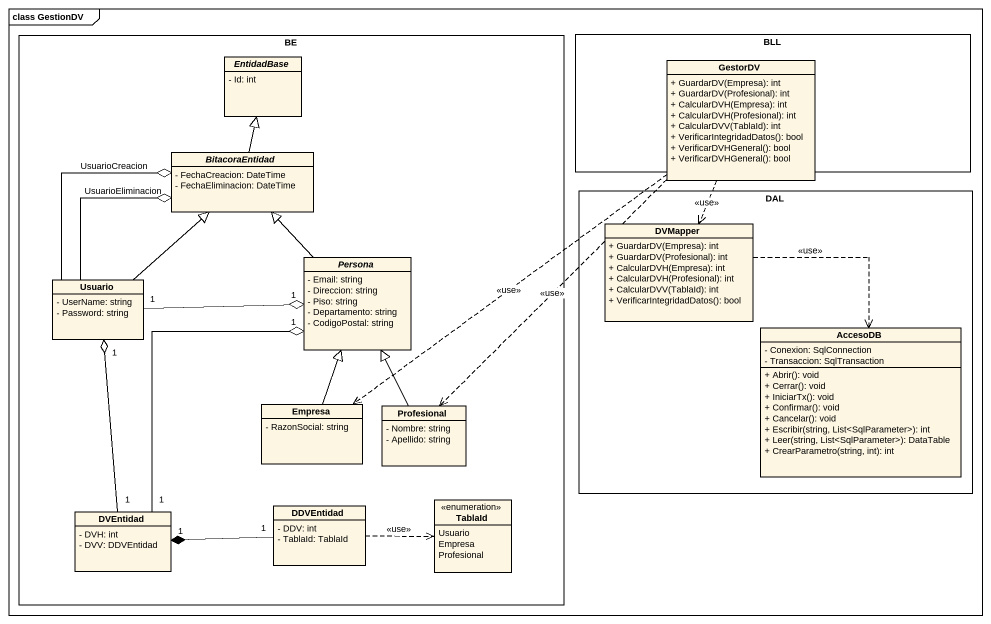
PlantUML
@startuml
mainframe class GestionDV
allowmixing
hide circle
hide empty members
skinparam classAttributeIconSize 0
rectangle BE {
  abstract class EntidadBase {
    - Id: int
  }
  abstract class BitacoraEntidad {
    - FechaCreacion: DateTime
    - FechaEliminacion: DateTime
  }
  abstract class Persona {
    - Email: string
    - Direccion: string
    - Piso: string
    - Departamento: string
    - CodigoPostal: string
  }
  class Usuario {
    - UserName: string
    - Password: string
  }
  class Empresa {
    - RazonSocial: string
  }
  class Profesional {
    - Nombre: string
    - Apellido: string
  }
  class DDVEntidad {
    - DDV: int
    - TablaId: TablaId
  }
  enum TablaId {
    Usuario
    Empresa
    Profesional
  }
  class DVEntidad {
    - DVH: int
    - DVV: DDVEntidad
  }
}
rectangle BLL
class GestorDV {
  + GuardarDV(Empresa): int
  + GuardarDV(Profesional): int
  + CalcularDVH(Empresa): int
  + CalcularDVH(Profesional): int
  + CalcularDVV(TablaId): int
  + VerificarIntegridadDatos(): bool
  + VerificarDVHGeneral(): bool
  + VerificarDVHGeneral(): bool
}
rectangle DAL {
  class DVMapper {
    + GuardarDV(Empresa): int
    + GuardarDV(Profesional): int
    + CalcularDVH(Empresa): int
    + CalcularDVH(Profesional): int
    + CalcularDVV(TablaId): int
    + VerificarIntegridadDatos(): bool
  }
  class AccesoDB {
    - Conexion: SqlConnection
    - Transaccion: SqlTransaction
    + Abrir(): void
    + Cerrar(): void
    + IniciarTx(): void
    + Confirmar(): void
    + Cancelar(): void
    + Escribir(string, List<SqlParameter>): int
    + Leer(string, List<SqlParameter>): DataTable
    + CrearParametro(string, int): int
  }
}
GestorDV ..> DVMapper : <<use>>
GestorDV ..> Empresa : <<use>>
GestorDV ..> Profesional : <<use>>
BitacoraEntidad -up-|> EntidadBase
DVMapper ..> AccesoDB : <<use>>
Persona -up-|> BitacoraEntidad
Usuario -up-o BitacoraEntidad : UsuarioCreacion
Usuario -up-o BitacoraEntidad : UsuarioEliminacion
Usuario -up-|> BitacoraEntidad
Usuario "1" -right-o "1" Persona
Empresa -up-|> Persona
Profesional -up-|> Persona
DDVEntidad .right.> TablaId : <<use>>
DDVEntidad "1" -left-* "1" DVEntidad
DVEntidad "1" -up-o "1" Persona
DVEntidad "1" -up-o "1" Usuario
@enduml
